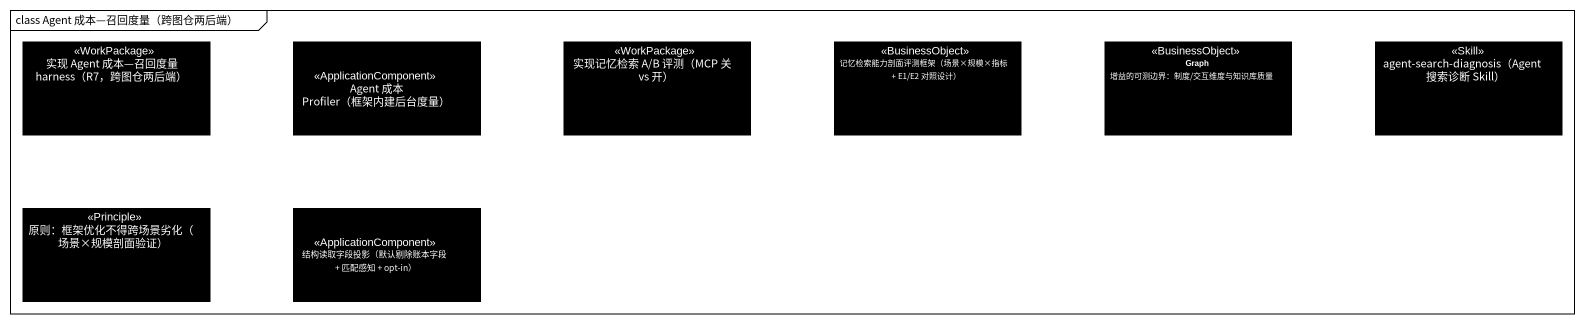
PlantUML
@startuml
mainframe class Agent 成本—召回度量（跨图仓两后端）
allowmixing
hide circle
hide empty members
class "实现 Agent 成本—召回度量 harness（R7，跨图仓两后端）" as 实现_Agent_成本_召回度量_harness_R7 <<WorkPackage>> #000000
component "Agent 成本 Profiler（框架内建后台度量）" as Agent_成本_Profiler_框架内建后台度量 <<ApplicationComponent>> #000000
class "实现记忆检索 A/B 评测（MCP 关 vs 开）" as 实现记忆检索_A_B_评测_MCP_关_vs_开 <<WorkPackage>> #000000
class "记忆检索能力剖面评测框架（场景×规模×指标 + E1/E2 对照设计）" as 记忆检索能力剖面评测框架_场景_规模_指标_E1_E2 <<BusinessObject>> #000000
class "Graph 增益的可测边界：制度/交互维度与知识库质量" as Graph_增益的可测边界_制度_交互维度与知识库质量 <<BusinessObject>> #000000
class "agent-search-diagnosis（Agent 搜索诊断 Skill）" as agent_search_diagnosis <<Skill>> #000000
class "原则：框架优化不得跨场景劣化（场景×规模剖面验证）" as 原则_框架优化不得跨场景劣化_场景_规模剖面验证 <<Principle>> #000000
component "结构读取字段投影（默认剔除账本字段 + 匹配感知 + opt-in）" as 结构读取字段投影_默认剔除账本字段_匹配感知_opt <<ApplicationComponent>> #000000
@enduml
